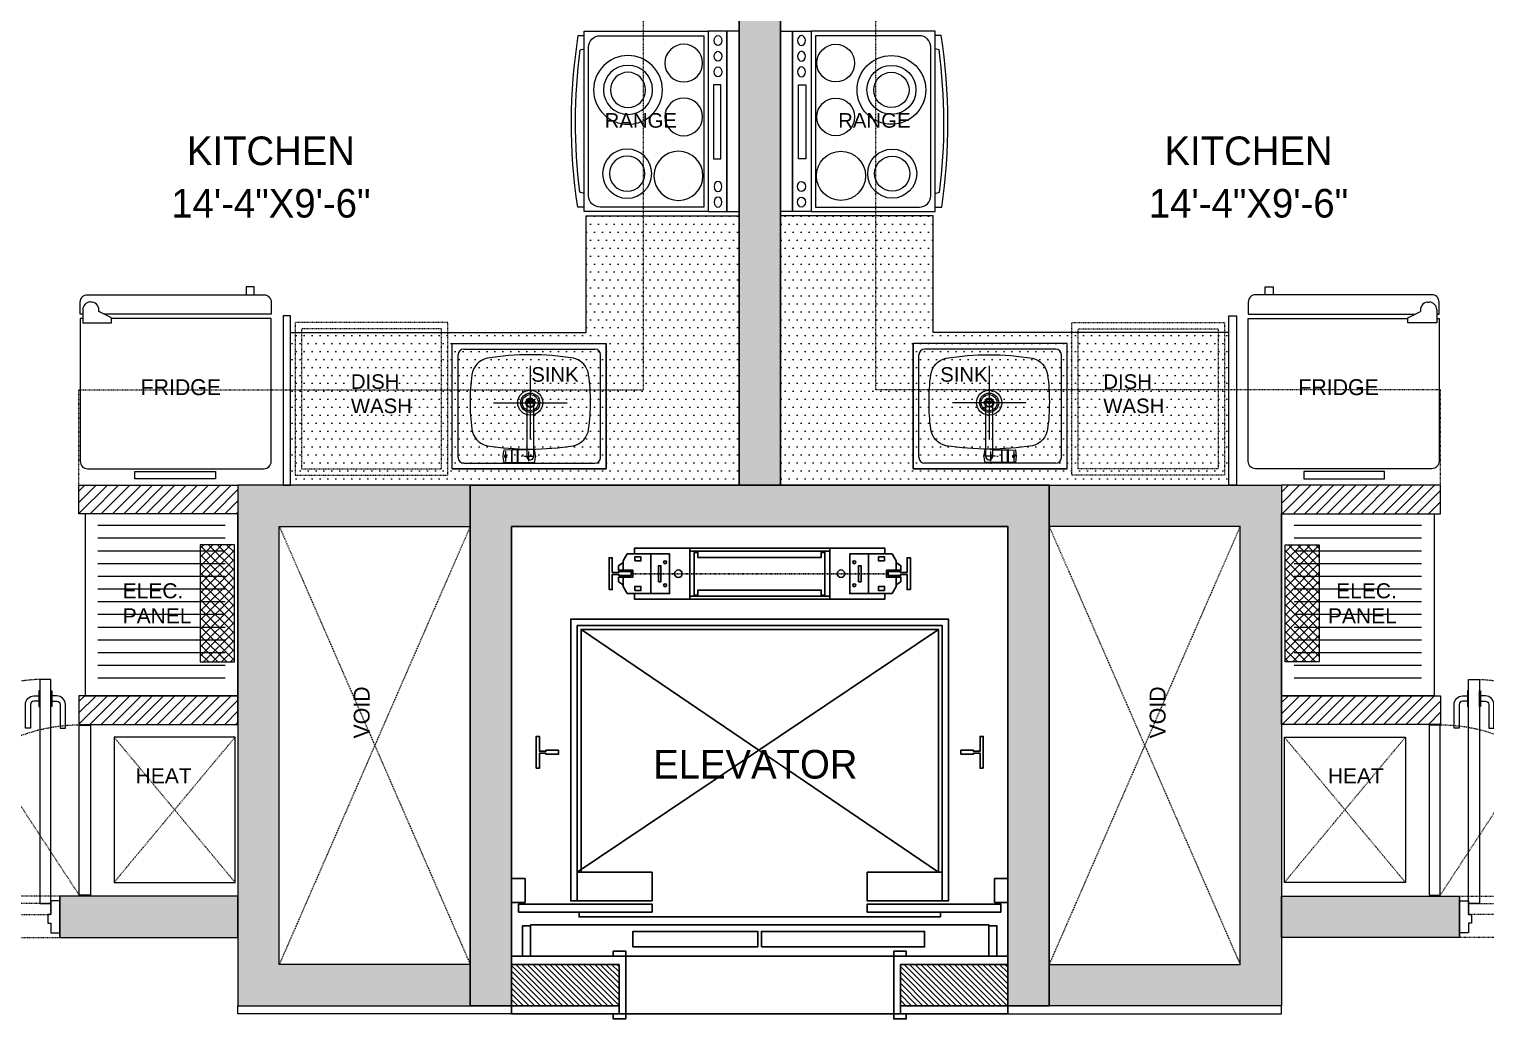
# Model space of a CAD drawing. Header units: inches. Extents: x 18646 to 39869, y 2287 to 7833.
# Drawn here: x 22294.9 to 22523.9, y 4223.6 to 4379.1 of the extents above; entities that cross this region are included whole.
import ezdxf

# ---------------------------------------------------------------- set-up
doc = ezdxf.new("R2010")
doc.units = ezdxf.units.IN
doc.header["$LTSCALE"] = 1.5
doc.header["$MEASUREMENT"] = 0
doc.linetypes.add('CLINE', pattern=[1.05, 0.6, -0.125, 0.2, -0.125])
doc.linetypes.add('HIDDEN', pattern=[0.375, 0.25, -0.125])
for name, color, linetype in [('A-ELEVATOR', 9, 'Continuous'), ('A-WALL', 4, 'Continuous'), ('A-WALL-EXTR', 2, 'Continuous'), ('A-WALL-INTR', 4, 'Continuous'), ('I-FURN', 7, 'Continuous'), ('I-Furn Text', 7, 'Continuous'), ('TTEXT', 7, 'Continuous')]:
    doc.layers.add(name, color=color, linetype=linetype)
for name, color, linetype, lineweight in [('I-DOOR', 6, 'Continuous', 20), ('I-FIXTURE', 7, 'Continuous', 5), ('l-FIXTURE', 7, 'Continuous', 5)]:
    doc.layers.add(name, color=color, linetype=linetype, lineweight=lineweight)
doc.styles.add('1 by 8 new', font='GOTHIC.TTF', dxfattribs={"height": 4.5})
doc.styles.add('A-ARCH-B01FL$0$Annotative', font='arial.ttf')
pattern_1 = [(135, (17620.4228, 36327.8511), (-0.441941738, -0.441941738), [])]
pattern_2 = [(360, (21639.8196, 8315.161), (5e-16, 2), [])]
pattern_3 = [(0, (18051.8749, 3458.4602), (0.625, 1.25), [0, -1.25])]
pattern_4 = [(225, (3306.2048, -63), (0.88388348, -0.88388348), [])]
pattern_5 = [(45, (19641.3858, 3466.91), (-0.70710678, 0.70710678), []), (135, (19641.3858, 3466.91), (-0.70710678, -0.70710678), [])]
pattern_6 = [(225, (3306.2048, -29.9173), (0.88388348, -0.88388348), [])]

# ---------------------------------------------------------------- blocks, each defined once
blk = doc.blocks.new('D2')
at = {"layer": 'A-WALL-EXTR', "color": 8, "linetype": 'HIDDEN', "lineweight": 5, "ltscale": 0.1, "transparency": 33554636}
for points in [[(0.35, 32.35), (0.35, 34.84), (0.2, 34.84), (0.2, 32.35)], [(2.1, 1.39), (2.1, 36.61), (0.35, 36.61), (0.35, 1.39)], [(2.1, 32.35), (2.1, 34.84), (2.25, 34.84), (2.25, 32.35)]]:
    blk.add_lwpolyline(points, close=True, dxfattribs=at)
for points in [[(0.2, 33.19), (-0.58, 33.19, 0.414214), (-1.1, 32.67), (-1.1, 28.92), (-1.92, 28.92), (-1.92, 32.67, -0.414214), (-0.58, 34), (0.2, 34)], [(2.25, 33.19), (3.02, 33.19, -0.414214), (3.54, 32.67), (3.54, 28.92), (4.36, 28.92), (4.36, 32.67, 0.414214), (3.02, 34), (2.25, 34)]]:
    blk.add_lwpolyline(points, format="xyb", dxfattribs=at)
blk.add_arc((2.07, 1.31), 35.3, 2.9704, 89.9487, dxfattribs=at)
at = {"layer": 'I-DOOR', "color": 6, "lineweight": 5, "transparency": 33554636}
for points in [[(0.35, 36.61), (0.35, 36.14), (-1.01, 36.14), (-1.01, 36.61), (-2.5, 36.61), (-2.5, 38), (2.5, 38), (2.5, 36.61)], [(2.1, 1.39), (37.31, 1.39), (37.31, 3.14), (2.1, 3.14)], [(33.05, 3.14), (35.54, 3.14), (35.54, 3.29), (33.05, 3.29)], [(0.35, 1.39), (0.35, 1.86), (-1.01, 1.86), (-1.01, 1.39), (-2.5, 1.39), (-2.5, 0), (2.5, 0), (2.5, 1.39)], [(33.05, 1.39), (35.54, 1.39), (35.54, 1.24), (33.05, 1.24)]]:
    blk.add_lwpolyline(points, close=True, dxfattribs=at)
for points in [[(33.89, 3.29), (33.89, 4.07, 0.414214), (33.37, 4.59), (29.63, 4.59), (29.63, 5.4), (33.37, 5.4, -0.414214), (34.71, 4.07), (34.71, 3.29)], [(33.89, 1.24), (33.89, 0.46, -0.414214), (33.37, -0.05), (29.63, -0.05), (29.63, -0.87), (33.37, -0.87, 0.414214), (34.71, 0.46), (34.71, 1.24)]]:
    blk.add_lwpolyline(points, format="xyb", dxfattribs=at)
blk = doc.blocks.new('ELEV_CWT')
at = {"linetype": 'Continuous'}
for p, q in [((-434.5, 79), (-434.5, -79)), ((-279.5, 102), (-279.5, -102)), ((-279.5, 90), (279.5, 90)), ((279.5, -102), (279.5, 102)), ((434.5, 79), (434.5, -79)), ((-279.5, -90), (279.5, -90))]:
    blk.add_line(p, q, dxfattribs=at)
at = {"linetype": 'CLINE'}
blk.add_line((-512.5, 0), (512.5, 0), dxfattribs=at)
for points in [[(-601.5, 63), (-601.5, -64), (-588.5, -64), (-588.5, -5), (-562.5, -5), (-562.5, -9), (-512.5, -9), (-512.5, 7), (-562.5, 7), (-562.5, 3), (-588.5, 3), (-588.5, 63)], [(-528.5, 79), (-359.5, 79), (-359.5, -79), (-528.5, -79), (-544.5, -51), (-544.5, -14), (-506.5, -14), (-506.5, 14), (-544.5, 14), (-544.5, 51), (-528.5, 79)], [(-498.5, 67), (-474.5, 67), (-474.5, 51), (-498.5, 51)], [(528.5, 79), (359.5, 79), (359.5, -79), (528.5, -79), (544.5, -51), (544.5, -14), (506.5, -14), (506.5, 14), (544.5, 14), (544.5, 51), (528.5, 79)], [(498.5, 67), (474.5, 67), (474.5, 51), (498.5, 51)], [(601.5, 63), (601.5, -64), (588.5, -64), (588.5, -5), (562.5, -5), (562.5, -9), (512.5, -9), (512.5, 7), (562.5, 7), (562.5, 3), (588.5, 3), (588.5, 63)], [(-404.5, 32), (-394.5, 32), (-394.5, -32), (-404.5, -32)], [(404.5, 32), (394.5, 32), (394.5, -32), (404.5, -32)], [(-498.5, -51), (-474.5, -51), (-474.5, -67), (-498.5, -67)], [(498.5, -51), (474.5, -51), (474.5, -67), (498.5, -67)]]:
    blk.add_lwpolyline(points, close=True)
for points in [[(-499.5, 79), (-499.5, 102), (499.5, 102), (499.5, 79)], [(-544.5, 14), (-563.5, 14), (-563.5, 32), (-544.5, 44)], [(544.5, 14), (563.5, 14), (563.5, 32), (544.5, 44)], [(-544.5, -14), (-563.5, -14), (-563.5, -32), (-544.5, -45)], [(544.5, -14), (563.5, -14), (563.5, -32), (544.5, -45)], [(-499.5, -79), (-499.5, -102), (499.5, -102), (499.5, -79)]]:
    blk.add_lwpolyline(points)
at = {"linetype": 'Continuous'}
blk.add_lwpolyline([(245.5, -65), (-246.5, -65), (-246.5, -85), (-261.5, -85), (-261.5, 85), (-246.5, 85), (-246.5, 65), (245.5, 65), (245.5, 85), (260.5, 85), (260.5, -85), (245.5, -85)], close=True, dxfattribs=at)
for centre, radius in [((-377.5, 46), 6), ((-324.5, 0), 15), ((324.5, 0), 15), ((377.5, 46), 6), ((-377.5, -46), 6), ((377.5, -46), 6)]:
    blk.add_circle(centre, radius, dxfattribs=at)
for centre, start, end in [((-507.5, 13), 0, 90), ((507.5, 13), 90, 180), ((-507.5, -13), 270, 0), ((507.5, -13), 180, 270)]:
    blk.add_arc(centre, 1, start, end, dxfattribs=at)
blk = doc.blocks.new('range')
at = {"layer": 'I-FIXTURE', "lineweight": 5}
for points in [[(-15, 0), (15, 0), (15, -2.04), (-15, -2.04)], [(-15, -2.04), (15, -2.04), (15, -5.11), (-15, -5.11)], [(-15, -25.76), (15, -25.76), (15, -5.11), (-15, -5.11)]]:
    blk.add_lwpolyline(points, close=True, dxfattribs=at)
at = {"layer": 'I-FIXTURE', "color": 8, "lineweight": 5}
blk.add_lwpolyline([(-6.21, -3.03), (6.11, -3.03), (6.11, -4.23), (-6.21, -4.23)], close=True, dxfattribs=at)
at = {"layer": 'I-FIXTURE', "lineweight": 5}
blk.add_lwpolyline([(-12.36, -25.02), (12.36, -25.02, 0.414214), (14.26, -23.12), (14.26, -5.85), (-14.26, -5.85), (-14.26, -23.12, 0.414214)], format="xyb", close=True, dxfattribs=at)
for points in [[(-14.26, -25.76), (-14.27, -26.83, 0.076117), (14.3, -26.74, -0.006797), (14.3, -25.76, -1.314356)], [(-12, -25.76), (-11.78, -26.49, 0.063439), (11.91, -26.41), (12.07, -25.76)]]:
    blk.add_lwpolyline(points, format="xyb", dxfattribs=at)
at = {"layer": 'I-FIXTURE', "color": 8, "lineweight": 5}
for centre, radius in [((-9.04, -10.08), 4.08), ((0.76, -9.2), 3.14), ((9.71, -9.2), 3.14), ((-8.68, -18.61), 4.08), ((5.25, -18.47), 5.72), ((5.25, -18.47), 4.08), ((-8.68, -18.61), 2.93), ((5.25, -18.47), 2.93)]:
    blk.add_circle(centre, radius, dxfattribs=at)
for centre in [(-13.41, -3.51), (-10.81, -3.51)]:
    blk.add_ellipse(centre, major_axis=(-0.834, 0), ratio=0.773413, dxfattribs=at)
at = {"layer": 'I-FIXTURE', "color": 8, "lineweight": 5, "extrusion": (0, 0, -1)}
for centre in [(8.24, -3.51), (10.84, -3.51), (13.45, -3.51)]:
    blk.add_ellipse(centre, major_axis=(0.834, 0), ratio=0.773413, dxfattribs=at)

msp = doc.modelspace()

# ---------------------------------------------------------------- hatches: boundary and pattern name
at = {"layer": 'A-WALL', "lineweight": 5, "transparency": 33554636}
h = msp.add_hatch(color=8, dxfattribs=at)
h.dxf.hatch_style = 1
h.paths.add_polyline_path([(22406.48, 4541.87), (22412.98, 4541.87), (22412.98, 4307.46), (22406.48, 4307.46)])
h = msp.add_hatch(color=8, dxfattribs=at)
h.dxf.hatch_style = 1
h.paths.add_polyline_path([(22412.98, 4541.87), (22406.48, 4541.87), (22406.48, 4307.46), (22412.98, 4307.46)])
h = msp.add_hatch(dxfattribs=at)
h.set_pattern_fill('ANSI31', color=8, scale=10, angle=180)
h.set_pattern_definition(pattern_6)
h.paths.add_polyline_path([(22327.73, 4307.46), (22327.73, 4302.96), (22302.73, 4302.96), (22302.73, 4307.46)])
h = msp.add_hatch(color=8, dxfattribs=at)
h.dxf.hatch_style = 1
h.paths.add_polyline_path([(22364.23, 4307.46), (22327.73, 4307.46), (22327.73, 4225.65), (22364.23, 4225.65), (22364.23, 4232.15), (22334.23, 4232.15), (22334.23, 4300.96), (22364.23, 4300.96)])
h = msp.add_hatch(color=8, dxfattribs=at)
h.dxf.hatch_style = 1
h.paths.add_polyline_path([(22370.73, 4225.65), (22364.23, 4225.65), (22364.23, 4307.46), (22455.23, 4307.46), (22455.23, 4225.65), (22448.73, 4225.65), (22448.73, 4300.96), (22370.73, 4300.96)])
h = msp.add_hatch(color=8, dxfattribs=at)
h.dxf.hatch_style = 1
h.paths.add_polyline_path([(22455.23, 4307.46), (22491.73, 4307.46), (22491.73, 4225.65), (22455.23, 4225.65), (22455.23, 4232.15), (22485.23, 4232.15), (22485.23, 4300.96), (22455.23, 4300.96)])
h = msp.add_hatch(dxfattribs=at)
h.set_pattern_fill('ANSI31', color=8, scale=10, angle=180)
h.set_pattern_definition(pattern_6)
h.paths.add_polyline_path([(22491.73, 4307.46), (22491.73, 4302.96), (22516.73, 4302.96), (22516.73, 4307.46)])
h = msp.add_hatch(dxfattribs=at)
h.set_pattern_fill('ANSI31', color=8, scale=10, angle=180)
h.set_pattern_definition(pattern_4)
h.paths.add_polyline_path([(22327.73, 4269.87), (22327.73, 4274.37), (22302.73, 4274.37), (22302.73, 4269.87)])
h = msp.add_hatch(dxfattribs=at)
h.set_pattern_fill('ANSI31', color=8, scale=10, angle=180)
h.set_pattern_definition(pattern_4)
h.paths.add_polyline_path([(22491.73, 4269.87), (22491.73, 4274.37), (22516.73, 4274.37), (22516.73, 4269.87)])
h = msp.add_hatch(color=8, dxfattribs=at)
h.dxf.hatch_style = 1
h.paths.add_polyline_path([(22327.73, 4242.87), (22299.73, 4242.87), (22299.73, 4236.37), (22327.73, 4236.37)])
h = msp.add_hatch(color=8, dxfattribs=at)
h.dxf.hatch_style = 1
h.paths.add_polyline_path([(22491.73, 4242.87), (22519.73, 4242.87), (22519.73, 4236.37), (22491.73, 4236.37)])
h = msp.add_hatch(dxfattribs=at)
h.set_pattern_fill('ANSI31', color=8, scale=5, angle=90)
h.set_pattern_definition(pattern_1)
h.paths.add_polyline_path([(22387.63, 4232.15), (22387.63, 4225.65), (22370.73, 4225.65), (22370.73, 4232.15)])
h = msp.add_hatch(dxfattribs=at)
h.set_pattern_fill('ANSI31', color=8, scale=5, angle=90)
h.set_pattern_definition(pattern_1)
h.paths.add_polyline_path([(22431.84, 4232.15), (22431.84, 4225.65), (22448.73, 4225.65), (22448.73, 4232.15)])
at = {"layer": 'A-WALL-EXTR', "linetype": 'HIDDEN', "lineweight": 5, "ltscale": 0.1, "transparency": 33554636}
h = msp.add_hatch(dxfattribs=at)
h.set_pattern_fill('_USER', color=8, angle=45, double=1, pattern_type=0)
h.set_pattern_definition(pattern_5)
h.paths.add_polyline_path([(22321.81, 4279.68), (22327.18, 4279.68), (22327.18, 4298.08), (22321.81, 4298.08)])
h = msp.add_hatch(dxfattribs=at)
h.set_pattern_fill('_USER', color=8, angle=45, double=1, pattern_type=0)
h.set_pattern_definition(pattern_5)
h.paths.add_polyline_path([(22497.65, 4279.68), (22492.29, 4279.68), (22492.29, 4298.08), (22497.65, 4298.08)])
at = {"layer": 'I-FURN', "lineweight": 5, "transparency": 33554636}
h = msp.add_hatch(dxfattribs=at)
h.set_pattern_fill('DOTS', color=252, scale=20, double=1)
h.set_pattern_definition(pattern_3)
h.paths.add_polyline_path([(22335.99, 4331.46), (22382.48, 4331.46), (22382.48, 4349.77), (22406.48, 4349.77), (22406.48, 4307.46), (22335.99, 4307.46)])
h = msp.add_hatch(dxfattribs=at)
h.set_pattern_fill('DOTS', color=252, scale=20, double=1)
h.set_pattern_definition(pattern_3)
h.paths.add_polyline_path([(22483.48, 4331.46), (22436.98, 4331.46), (22436.98, 4349.77), (22412.98, 4349.77), (22412.98, 4307.46), (22483.48, 4307.46)])
h = msp.add_hatch(dxfattribs=at)
h.set_pattern_fill('_USER', color=8, scale=2, pattern_type=0)
h.set_pattern_definition(pattern_2)
h.paths.add_polyline_path([(22325.73, 4275.65), (22325.73, 4301.38), (22305.73, 4301.38), (22305.73, 4275.65)])
h = msp.add_hatch(dxfattribs=at)
h.set_pattern_fill('_USER', color=8, scale=2, pattern_type=0)
h.set_pattern_definition(pattern_2)
h.paths.add_polyline_path([(22493.73, 4275.65), (22493.73, 4301.38), (22513.73, 4301.38), (22513.73, 4275.65)])

# ---------------------------------------------------------------- linework, layer by layer
at = {"layer": 'A-ELEVATOR', "transparency": 33554636}
for p, q in [((22370.73, 4233.43), (22370.73, 4300.96)), ((22437.82, 4284.8), (22381.06, 4246.62)), ((22437.82, 4246.62), (22381.65, 4284.8)), ((22448.73, 4245.63), (22446.61, 4245.63)), ((22446.61, 4245.63), (22446.61, 4241.89)), ((22446.61, 4241.89), (22448.73, 4241.89)), ((22431.84, 4224.37), (22387.63, 4224.37))]:
    msp.add_line(p, q, dxfattribs=at)
for points in [[(22381.06, 4246.62), (22392.82, 4246.62), (22392.82, 4242.13), (22380.03, 4242.13), (22380.03, 4286.41), (22439.39, 4286.41), (22439.39, 4242.13), (22426.64, 4242.13), (22426.64, 4246.62), (22438.41, 4246.62)], [(22438.41, 4242.09), (22438.41, 4285.39), (22381.06, 4285.39), (22381.06, 4242.13)], [(22381.65, 4246.62), (22381.65, 4284.8), (22437.82, 4284.8), (22437.82, 4246.62)], [(22370.73, 4241.89), (22372.86, 4241.89), (22372.86, 4245.63), (22370.73, 4245.63)], [(22409.73, 4239.61), (22381.33, 4239.61), (22381.33, 4240.36)], [(22409.73, 4239.61), (22438.13, 4239.61), (22438.13, 4240.36)], [(22370.73, 4233.43), (22372.47, 4233.43), (22372.47, 4238.23), (22373.73, 4238.23)], [(22373.73, 4233.43), (22373.73, 4238.35), (22409.73, 4238.35)], [(22445.74, 4233.43), (22445.74, 4238.35), (22409.73, 4238.35)], [(22448.73, 4233.43), (22447, 4233.43), (22447, 4238.23), (22445.74, 4238.23)]]:
    msp.add_lwpolyline(points, dxfattribs=at)
for points in [[(22374.6, 4262.96), (22374.6, 4267.96), (22375.11, 4267.96), (22375.11, 4265.63), (22376.13, 4265.63), (22376.13, 4265.79), (22378.1, 4265.79), (22378.1, 4265.16), (22376.13, 4265.16), (22376.13, 4265.32), (22375.11, 4265.32), (22375.11, 4262.96)], [(22444.87, 4262.96), (22444.87, 4267.96), (22444.36, 4267.96), (22444.36, 4265.63), (22443.33, 4265.63), (22443.33, 4265.79), (22441.36, 4265.79), (22441.36, 4265.16), (22443.33, 4265.16), (22443.33, 4265.32), (22444.36, 4265.32), (22444.36, 4262.96)], [(22392.82, 4240.36), (22371.84, 4240.36), (22371.84, 4241.62), (22392.82, 4241.62)], [(22426.64, 4240.36), (22447.63, 4240.36), (22447.63, 4241.62), (22426.64, 4241.62)], [(22409.45, 4234.89), (22389.81, 4234.89), (22389.81, 4237.33), (22409.45, 4237.33)], [(22410.01, 4234.89), (22435.65, 4234.89), (22435.65, 4237.33), (22410.01, 4237.33)]]:
    msp.add_lwpolyline(points, close=True, dxfattribs=at)
at = {"layer": 'A-WALL', "lineweight": 5, "transparency": 33554636}
for points in [[(22406.48, 4541.87), (22412.98, 4541.87), (22412.98, 4307.46), (22406.48, 4307.46)], [(22412.98, 4541.87), (22406.48, 4541.87), (22406.48, 4307.46), (22412.98, 4307.46)], [(22327.73, 4307.46), (22327.73, 4302.96), (22302.73, 4302.96), (22302.73, 4307.46)], [(22491.73, 4307.46), (22491.73, 4302.96), (22516.73, 4302.96), (22516.73, 4307.46)], [(22327.73, 4269.87), (22327.73, 4274.37), (22302.73, 4274.37), (22302.73, 4269.87)], [(22491.73, 4269.87), (22491.73, 4274.37), (22516.73, 4274.37), (22516.73, 4269.87)], [(22327.73, 4242.87), (22299.73, 4242.87), (22299.73, 4236.37), (22327.73, 4236.37)], [(22491.73, 4242.87), (22519.73, 4242.87), (22519.73, 4236.37), (22491.73, 4236.37)], [(22327.73, 4225.65), (22370.73, 4225.65), (22370.73, 4224.37), (22327.73, 4224.37)], [(22491.73, 4225.65), (22448.73, 4225.65), (22448.73, 4224.37), (22491.73, 4224.37)]]:
    msp.add_lwpolyline(points, close=True, dxfattribs=at)
for points in [[(22364.23, 4307.46), (22327.73, 4307.46), (22327.73, 4225.65), (22364.23, 4225.65), (22364.23, 4232.15), (22334.23, 4232.15), (22334.23, 4300.96), (22364.23, 4300.96), (22364.23, 4307.46)], [(22455.23, 4307.46), (22491.73, 4307.46), (22491.73, 4225.65), (22455.23, 4225.65), (22455.23, 4232.15), (22485.23, 4232.15), (22485.23, 4300.96), (22455.23, 4300.96), (22455.23, 4307.46)]]:
    msp.add_lwpolyline(points, dxfattribs=at)
at = {"layer": 'A-WALL', "transparency": 33554636}
msp.add_lwpolyline([(22370.73, 4225.65), (22364.23, 4225.65), (22364.23, 4307.46), (22455.23, 4307.46), (22455.23, 4225.65), (22448.73, 4225.65), (22448.73, 4300.96), (22370.73, 4300.96)], close=True, dxfattribs=at)
at = {"layer": 'A-WALL-EXTR', "color": 8, "linetype": 'HIDDEN', "lineweight": 5, "ltscale": 0.1, "transparency": 33554636}
for p, q in [((22334.23, 4300.96), (22364.23, 4232.15)), ((22364.23, 4300.96), (22334.23, 4232.15)), ((22485.23, 4300.96), (22455.23, 4232.15)), ((22455.23, 4300.96), (22485.23, 4232.15)), ((22308.26, 4245.04), (22327.27, 4267.85)), ((22327.27, 4245.04), (22308.26, 4267.85)), ((22511.21, 4245.04), (22492.2, 4267.85)), ((22492.2, 4245.04), (22511.21, 4267.85))]:
    msp.add_line(p, q, dxfattribs=at)
for points in [[(22302.73, 4307.46), (22302.73, 4322.46), (22391.48, 4322.46), (22391.48, 4400.46)], [(22516.73, 4307.46), (22516.73, 4322.46), (22427.98, 4322.46), (22427.98, 4400.46)]]:
    msp.add_lwpolyline(points, dxfattribs=at)
at = {"layer": 'A-WALL-EXTR', "color": 8, "linetype": 'HIDDEN', "lineweight": 5, "ltscale": 0.1, "transparency": 33554636, "elevation": 0}
for points in [[(22336.71, 4333.02), (22336.71, 4309.02), (22360.71, 4309.02), (22360.71, 4333.02)], [(22337.71, 4332.02), (22337.71, 4310.02), (22359.71, 4310.02), (22359.71, 4332.02)], [(22482.76, 4333.02), (22482.76, 4309.02), (22458.76, 4309.02), (22458.76, 4333.02)], [(22481.76, 4332.02), (22481.76, 4310.02), (22459.76, 4310.02), (22459.76, 4332.02)]]:
    msp.add_lwpolyline(points, close=True, dxfattribs=at)
at = {"layer": 'A-WALL-EXTR', "color": 8, "linetype": 'HIDDEN', "lineweight": 5, "ltscale": 0.1, "transparency": 33554636}
for points in [[(22302.78, 4243.03), (22288.2, 4265.27, -0.149888), (22302.78, 4269.74, -1.014959)], [(22516.69, 4243.03), (22531.26, 4265.27, 0.149888), (22516.69, 4269.74, 1.014959)]]:
    msp.add_lwpolyline(points, format="xyb", dxfattribs=at)
for points in [[(22299.73, 4242.87), (22261.73, 4242.87), (22261.73, 4236.37), (22299.73, 4236.37)], [(22519.73, 4242.87), (22557.73, 4242.87), (22557.73, 4236.37), (22519.73, 4236.37)]]:
    msp.add_lwpolyline(points, close=True, dxfattribs=at)
at = {"layer": 'A-WALL-INTR', "transparency": 33554636}
for points in [[(22386.7, 4224.37), (22386.7, 4223.59), (22388.67, 4223.59), (22388.67, 4234.22), (22386.7, 4234.22), (22386.7, 4233.43)], [(22432.76, 4224.37), (22432.76, 4223.59), (22430.8, 4223.59), (22430.8, 4234.22), (22432.76, 4234.22), (22432.76, 4233.43)]]:
    msp.add_lwpolyline(points, dxfattribs=at)
for points in [[(22387.63, 4232.15), (22387.63, 4225.65), (22370.73, 4225.65), (22370.73, 4232.15)], [(22431.84, 4232.15), (22431.84, 4225.65), (22448.73, 4225.65), (22448.73, 4232.15)], [(22387.63, 4224.37), (22387.63, 4225.65), (22370.73, 4225.65), (22370.73, 4224.37)], [(22431.84, 4224.37), (22431.84, 4225.65), (22448.73, 4225.65), (22448.73, 4224.37)]]:
    msp.add_lwpolyline(points, close=True, dxfattribs=at)
at = {"layer": 'Defpoints', "transparency": 33554636}
msp.add_lwpolyline([(22370.73, 4300.96), (22448.73, 4300.96), (22448.73, 4233.43), (22370.73, 4233.43)], close=True, dxfattribs=at)
at = {"layer": 'I-DOOR', "lineweight": 5, "transparency": 33554636}
for points in [[(22304.53, 4269.74), (22304.53, 4243.03), (22302.78, 4243.03), (22302.78, 4269.74)], [(22514.94, 4269.74), (22514.94, 4243.03), (22516.69, 4243.03), (22516.69, 4269.74)]]:
    msp.add_lwpolyline(points, close=True, dxfattribs=at)
at = {"layer": 'I-FIXTURE', "lineweight": 5, "transparency": 33554636, "elevation": 0}
for points in [[(22324.21, 4309.6), (22324.21, 4308.47), (22311.53, 4308.47), (22311.53, 4309.6)], [(22495.26, 4309.6), (22495.26, 4308.47), (22507.94, 4308.47), (22507.94, 4309.6)]]:
    msp.add_lwpolyline(points, close=True, dxfattribs=at)
at = {"layer": 'I-FURN', "lineweight": 5, "transparency": 33554636}
for p, q in [((22303.33, 4335.04, 0), (22303.33, 4332.97, 0)), ((22304.84, 4336.24, 0), (22304.48, 4336.24, 0)), ((22307.87, 4333.75, 0), (22305.88, 4334.74, 0)), ((22511.6, 4333.75, 0), (22513.59, 4334.74, 0)), ((22514.63, 4336.24, 0), (22514.99, 4336.24, 0)), ((22516.14, 4335.04, 0), (22516.14, 4332.97, 0)), ((22303.33, 4332.97, 0), (22307.87, 4332.97, 0)), ((22307.87, 4332.97, 0), (22307.87, 4333.75, 0)), ((22511.6, 4332.97, 0), (22511.6, 4333.75, 0)), ((22516.14, 4332.97, 0), (22511.6, 4332.97, 0))]:
    msp.add_line(p, q, dxfattribs=at)
for points in [[(22335.99, 4331.46), (22382.48, 4331.46), (22382.48, 4349.77), (22406.48, 4349.77), (22406.48, 4307.46), (22335.99, 4307.46), (22335.99, 4331.46)], [(22483.48, 4331.46), (22436.98, 4331.46), (22436.98, 4349.77), (22412.98, 4349.77), (22412.98, 4307.46), (22483.48, 4307.46), (22483.48, 4331.46)]]:
    msp.add_lwpolyline(points, dxfattribs=at)
at = {"layer": 'I-FURN', "lineweight": 5, "transparency": 33554636, "elevation": 0}
for points in [[(22329.03, 4338.63), (22329.03, 4337.38), (22330.3, 4337.38), (22330.3, 4338.63)], [(22490.44, 4338.63), (22490.44, 4337.38), (22489.17, 4337.38), (22489.17, 4338.63)]]:
    msp.add_lwpolyline(points, close=True, dxfattribs=at)
for points in [[(22303.33, 4334.35), (22302.95, 4334.35), (22302.95, 4336.23, -0.414214), (22304.1, 4337.38), (22331.81, 4337.38, -0.414214), (22332.95, 4336.23), (22332.95, 4334.35), (22332.95, 4334.35)], [(22516.14, 4334.35), (22516.51, 4334.35), (22516.51, 4336.23, 0.414214), (22515.37, 4337.38), (22487.66, 4337.38, 0.414214), (22486.51, 4336.23), (22486.51, 4334.35), (22486.51, 4334.35)], [(22303.33, 4333.64), (22302.95, 4333.64), (22302.95, 4311.17, 0.414214), (22304.1, 4310.03), (22331.81, 4310.03, 0.414214), (22332.95, 4311.17), (22332.95, 4333.64), (22332.95, 4333.64)], [(22516.14, 4333.64), (22516.51, 4333.64), (22516.51, 4311.17, -0.414214), (22515.37, 4310.03), (22487.66, 4310.03, -0.414214), (22486.51, 4311.17), (22486.51, 4333.64), (22486.51, 4333.64)]]:
    msp.add_lwpolyline(points, format="xyb", dxfattribs=at)
for points in [[(22332.95, 4334.35), (22306.66, 4334.35)], [(22486.51, 4334.35), (22512.8, 4334.35)], [(22332.95, 4333.64), (22307.87, 4333.64)], [(22486.51, 4333.64), (22511.6, 4333.64)]]:
    msp.add_lwpolyline(points, dxfattribs=at)
at = {"layer": 'I-FURN', "lineweight": 5, "transparency": 33554636}
for points in [[(22334.83, 4307.46), (22335.99, 4307.46), (22335.99, 4334.06), (22334.83, 4334.06)], [(22484.64, 4307.46), (22483.48, 4307.46), (22483.48, 4334.06), (22484.64, 4334.06)], [(22385.6, 4329.74), (22385.6, 4310.01), (22361.42, 4310.01), (22361.42, 4329.74)], [(22433.87, 4329.74), (22433.87, 4310.01), (22458.05, 4310.01), (22458.05, 4329.74)], [(22327.73, 4274.37), (22327.73, 4302.96), (22303.73, 4302.96), (22303.73, 4274.37)], [(22491.73, 4274.37), (22491.73, 4302.96), (22515.73, 4302.96), (22515.73, 4274.37)], [(22321.81, 4279.68), (22327.18, 4279.68), (22327.18, 4298.08), (22321.81, 4298.08)], [(22497.65, 4279.68), (22492.29, 4279.68), (22492.29, 4298.08), (22497.65, 4298.08)], [(22308.26, 4245.04), (22327.27, 4245.04), (22327.27, 4267.85), (22308.26, 4267.85)], [(22511.21, 4245.04), (22492.2, 4245.04), (22492.2, 4267.85), (22511.21, 4267.85)]]:
    msp.add_lwpolyline(points, close=True, dxfattribs=at)
for centre, radius, start, end in [((22304.58, 4335, 0), 1.25, 94.8447, 177.9952), ((22304.57, 4334.94, 0), 1.32, 351.1186, 78.4124), ((22514.89, 4334.94, 0), 1.32, 101.5876, 188.8814), ((22514.88, 4335, 0), 1.25, 2.0048, 85.1553)]:
    msp.add_arc(centre, radius, start, end, dxfattribs=at)
at = {"layer": 'l-FIXTURE', "lineweight": 5, "transparency": 33554636}
for p, q in [((22361.42, 4329.74), (22385.6, 4329.74)), ((22361.42, 4310.01), (22361.42, 4329.74)), ((22385.6, 4310.01), (22385.6, 4329.74)), ((22458.05, 4329.74), (22433.87, 4329.74)), ((22433.87, 4310.01), (22433.87, 4329.74)), ((22458.05, 4310.01), (22458.05, 4329.74)), ((22362.32, 4311.81), (22362.32, 4327.95)), ((22363.21, 4328.84), (22383.81, 4328.84)), ((22384.7, 4311.81), (22384.7, 4327.95)), ((22434.76, 4311.81), (22434.76, 4327.95)), ((22456.25, 4328.84), (22435.66, 4328.84)), ((22457.15, 4311.81), (22457.15, 4327.95)), ((22373.13, 4320.36), (22373.13, 4320.38)), ((22373.13, 4320.36), (22373.13, 4320.1)), ((22374.21, 4320.38), (22374.21, 4320.36)), ((22374.21, 4320.36), (22374.21, 4320.1)), ((22445.26, 4320.38), (22445.25, 4320.36)), ((22445.25, 4320.36), (22445.25, 4320.1)), ((22446.33, 4320.36), (22446.33, 4320.38)), ((22446.33, 4320.36), (22446.33, 4320.1)), ((22373.13, 4320.1), (22373.13, 4320.09)), ((22373.13, 4320.1), (22373.13, 4320.09)), ((22373.13, 4320.09), (22373.13, 4319.94)), ((22373.13, 4319.94), (22373.13, 4316)), ((22374.21, 4320.09), (22374.21, 4320.1)), ((22374.21, 4320.09), (22374.21, 4320.1)), ((22374.21, 4320.09), (22374.21, 4320.1)), ((22374.21, 4319.94), (22374.21, 4320.09)), ((22374.21, 4316), (22374.21, 4319.94)), ((22445.26, 4320.09), (22445.25, 4320.1)), ((22445.26, 4320.09), (22445.26, 4320.1)), ((22445.26, 4320.09), (22445.26, 4320.1)), ((22445.26, 4319.94), (22445.26, 4320.09)), ((22445.26, 4316), (22445.26, 4319.94)), ((22446.33, 4320.1), (22446.33, 4320.09)), ((22446.33, 4320.1), (22446.33, 4320.09)), ((22446.33, 4320.09), (22446.33, 4319.94)), ((22446.33, 4319.94), (22446.33, 4316)), ((22373.13, 4316), (22373.13, 4312)), ((22374.21, 4312), (22374.21, 4316)), ((22445.26, 4312), (22445.26, 4316)), ((22446.33, 4316), (22446.33, 4312)), ((22370.6, 4313), (22369.53, 4312.98)), ((22370.71, 4312.97), (22370.71, 4312.82)), ((22370.71, 4312.82), (22370.71, 4312.01)), ((22370.71, 4312.01), (22370.71, 4311.99)), ((22370.71, 4311.99), (22370.71, 4311.18)), ((22370.71, 4311.18), (22370.71, 4311.03)), ((22370.8, 4311.03), (22370.8, 4312.97)), ((22371.68, 4313), (22370.82, 4312.99)), ((22371.68, 4311), (22371.68, 4313)), ((22371.7, 4312.98), (22371.68, 4313)), ((22371.7, 4311.02), (22371.7, 4312.98)), ((22371.7, 4312.98), (22371.7, 4311.02)), ((22373.13, 4313), (22371.72, 4313)), ((22374.33, 4313), (22374.21, 4313)), ((22445.13, 4313), (22445.26, 4313)), ((22446.33, 4313), (22447.75, 4313)), ((22447.77, 4312.98), (22447.79, 4313)), ((22447.77, 4311.02), (22447.77, 4312.98)), ((22447.77, 4312.98), (22447.77, 4311.02)), ((22447.79, 4311), (22447.79, 4313)), ((22447.79, 4313), (22448.64, 4312.99)), ((22448.66, 4311.03), (22448.66, 4312.97)), ((22448.76, 4312.97), (22448.76, 4312.82)), ((22448.76, 4312.82), (22448.76, 4312.01)), ((22448.76, 4312.01), (22448.76, 4311.99)), ((22448.76, 4311.99), (22448.76, 4311.18)), ((22448.76, 4311.18), (22448.76, 4311.03)), ((22448.87, 4313), (22449.94, 4312.98)), ((22361.42, 4310.01), (22385.6, 4310.01)), ((22363.21, 4310.91), (22383.81, 4310.91)), ((22369.53, 4311.02), (22370.6, 4311)), ((22370.82, 4311.01), (22371.68, 4311)), ((22371.68, 4311), (22371.7, 4311.02)), ((22371.72, 4311), (22374.33, 4311)), ((22458.05, 4310.01), (22433.87, 4310.01)), ((22456.25, 4310.91), (22435.66, 4310.91)), ((22447.75, 4311), (22445.13, 4311)), ((22447.79, 4311), (22447.77, 4311.02)), ((22448.64, 4311.01), (22447.79, 4311)), ((22449.94, 4311.02), (22448.87, 4311))]:
    msp.add_line(p, q, dxfattribs=at)
at = {"layer": 'l-FIXTURE', "color": 8, "lineweight": 5, "transparency": 33554636}
for p, q in [((22373.67, 4326.2), (22373.67, 4314.64)), ((22445.79, 4326.2), (22445.79, 4314.64)), ((22367.89, 4320.42), (22379.45, 4320.42)), ((22451.58, 4320.42), (22440.01, 4320.42)), ((22369.6, 4311.99), (22369.6, 4312.01)), ((22369.81, 4311.83), (22369.81, 4312.17)), ((22372.46, 4312), (22372.25, 4312)), ((22372.66, 4312), (22374.2, 4312)), ((22373.43, 4312.96), (22373.43, 4313.17)), ((22373.43, 4311.23), (22373.43, 4312.77)), ((22374.39, 4312), (22374.6, 4312)), ((22445.08, 4312), (22444.87, 4312)), ((22446.81, 4312), (22445.27, 4312)), ((22446.04, 4312.96), (22446.04, 4313.17)), ((22446.04, 4311.23), (22446.04, 4312.77)), ((22447, 4312), (22447.21, 4312)), ((22449.66, 4311.83), (22449.66, 4312.17)), ((22449.87, 4311.99), (22449.87, 4312.01)), ((22373.43, 4311.04), (22373.43, 4310.83)), ((22446.04, 4311.04), (22446.04, 4310.83))]:
    msp.add_line(p, q, dxfattribs=at)
at = {"layer": 'l-FIXTURE', "lineweight": 5, "transparency": 33554636}
for points in [[(22383.13, 4320.53, 0.035466), (22382.84, 4324.78, 0.319418), (22380.47, 4327.4, 0.039767), (22373.67, 4327.95, 0.039767), (22366.88, 4327.4, 0.319418), (22364.5, 4324.78, 0.035466), (22364.21, 4320.53, 0.035466), (22364.5, 4316.28, 0.319418), (22366.88, 4313.66, 0.039767), (22373.67, 4313.12, 0.039767), (22380.47, 4313.66, 0.319418), (22382.84, 4316.28, 0.035466)], [(22436.34, 4320.53, -0.035466), (22436.62, 4324.78, -0.319418), (22439, 4327.4, -0.039767), (22445.79, 4327.95, -0.039767), (22452.59, 4327.4, -0.319418), (22454.97, 4324.78, -0.035466), (22455.25, 4320.53, -0.035466), (22454.97, 4316.28, -0.319418), (22452.59, 4313.66, -0.039767), (22445.79, 4313.12, -0.039767), (22439, 4313.66, -0.319418), (22436.62, 4316.28, -0.035466)]]:
    msp.add_lwpolyline(points, format="xyb", close=True, dxfattribs=at)
at = {"layer": 'l-FIXTURE', "color": 8, "lineweight": 5, "transparency": 33554636}
for centre, radius in [((22373.67, 4320.42), 1.97), ((22373.67, 4320.42), 1.5), ((22373.67, 4320.42), 1.26), ((22373.02, 4320.57), 0.0925), ((22373.02, 4320.27), 0.0925), ((22373.15, 4320.84), 0.0925), ((22373.38, 4321.03), 0.0925), ((22373.67, 4320.42), 0.209), ((22373.67, 4321.09), 0.0925), ((22373.96, 4321.03), 0.0925), ((22374.2, 4320.84), 0.0925), ((22374.33, 4320.57), 0.0925), ((22374.33, 4320.27), 0.0925), ((22445.79, 4320.42), 1.97), ((22445.79, 4320.42), 1.5), ((22445.79, 4320.42), 1.26), ((22445.14, 4320.57), 0.0925), ((22445.14, 4320.27), 0.0925), ((22445.27, 4320.84), 0.0925), ((22445.5, 4321.03), 0.0925), ((22445.79, 4320.42), 0.209), ((22445.79, 4321.09), 0.0925), ((22446.09, 4321.03), 0.0925), ((22446.32, 4320.84), 0.0925), ((22446.45, 4320.57), 0.0925), ((22446.45, 4320.27), 0.0925), ((22373.15, 4320), 0.0925), ((22373.38, 4319.82), 0.0925), ((22373.67, 4319.75), 0.0925), ((22373.96, 4319.82), 0.0925), ((22374.2, 4320), 0.0925), ((22445.27, 4320), 0.0925), ((22445.5, 4319.82), 0.0925), ((22445.79, 4319.75), 0.0925), ((22446.09, 4319.82), 0.0925), ((22446.32, 4320), 0.0925)]:
    msp.add_circle(centre, radius, dxfattribs=at)
at = {"layer": 'l-FIXTURE', "lineweight": 5, "transparency": 33554636}
for centre, radius, start, end in [((22363.21, 4327.95), 0.897, 90, 180), ((22383.81, 4327.95), 0.897, 0, 90), ((22435.66, 4327.95), 0.897, 90, 180), ((22456.25, 4327.95), 0.897, 0, 90), ((22373.67, 4320.35), 0.542, 37.4978, 143.9645), ((22445.79, 4320.35), 0.542, 36.0355, 142.5022), ((22363.21, 4311.81), 0.897, 180, 270), ((22373.23, 4312), 3.85, 165.4593, 194.5407), ((22369.53, 4312.96), 0.0192, 91, 165.4593), ((22369.81, 4312), 0.192, 89.9996, 180.0008), ((22369.81, 4312), 0.192, 179.9991, 270.0002), ((22369.81, 4312), 0.173, 89.8991, 179.9891), ((22369.81, 4312), 0.173, 180.0107, 270.1011), ((22369.81, 4312), 0.192, 359.9991, 90.0002), ((22369.81, 4312), 0.173, 0.0107, 90.1011), ((22369.81, 4312), 0.173, 269.8991, 359.9891), ((22369.81, 4312), 0.192, 269.9996, 0.0008), ((22371.04, 4312), 0.962, 104.0519, 110.0534), ((22370.82, 4312.97), 0.0192, 90.5, 180), ((22371.72, 4312.98), 0.0192, 90, 180), ((22373.67, 4312), 0.552, 167.6499, 180), ((22373.67, 4312), 0.552, 180, 12.6457), ((22373.67, 4312), 0.538, 180, 270), ((22373.67, 4312), 0.538, 270, 0), ((22374.33, 4312.98), 0.0192, 14.8495, 90), ((22370.64, 4312), 3.85, 345.1505, 14.8495), ((22383.81, 4311.81), 0.897, 270, 0), ((22435.66, 4311.81), 0.897, 180, 270), ((22448.83, 4312), 3.85, 165.1505, 194.8495), ((22445.13, 4312.98), 0.0192, 90, 165.1505), ((22445.79, 4312), 0.552, 167.3543, 0), ((22445.79, 4312), 0.538, 180, 270), ((22445.79, 4312), 0.538, 270, 0), ((22445.79, 4312), 0.552, 0, 12.3501), ((22447.75, 4312.98), 0.0192, 0, 90), ((22448.64, 4312.97), 0.0192, 0, 89.5), ((22448.43, 4312), 0.962, 69.9466, 75.9481), ((22449.66, 4312), 0.192, 89.9998, 180.0009), ((22449.66, 4312), 0.192, 179.9992, 270.0004), ((22449.66, 4312), 0.173, 89.8989, 179.9893), ((22449.66, 4312), 0.173, 180.0109, 270.1009), ((22449.66, 4312), 0.192, 359.9992, 90.0004), ((22449.66, 4312), 0.173, 0.0109, 90.1009), ((22449.66, 4312), 0.173, 269.8989, 359.9893), ((22449.66, 4312), 0.192, 269.9998, 0.0009), ((22449.94, 4312.96), 0.0192, 14.5407, 89), ((22446.24, 4312), 3.85, 345.4593, 14.5407), ((22456.25, 4311.81), 0.897, 270, 0), ((22369.53, 4311.04), 0.0192, 194.5407, 269), ((22371.04, 4312), 0.962, 249.9466, 255.9481), ((22370.82, 4311.03), 0.0192, 180, 269.5), ((22371.72, 4311.02), 0.0192, 180, 270), ((22373.43, 4312), 1.04, 254.3575, 285.6425), ((22373.43, 4312), 1.04, 254.3575, 270), ((22374.33, 4311.02), 0.0192, 270, 345.1505), ((22445.13, 4311.02), 0.0192, 194.8495, 270), ((22446.04, 4312), 1.04, 254.3575, 285.6425), ((22446.04, 4312), 1.04, 270, 285.6425), ((22447.75, 4311.02), 0.0192, 270, 0), ((22448.64, 4311.03), 0.0192, 270.5, 0), ((22448.43, 4312), 0.962, 284.0519, 290.0534), ((22449.94, 4311.04), 0.0192, 271, 345.4593)]:
    msp.add_arc(centre, radius, start, end, dxfattribs=at)
at = {"layer": 'l-FIXTURE', "color": 8, "lineweight": 5, "transparency": 33554636}
for centre, radius, start, end in [((22369.81, 4312), 0.21, 90.147, 177.0568), ((22350.02, 4312.52), 19.79, 359.086, 0.8212), ((22351.08, 4311.48), 18.73, 359.1297, 0.963), ((22469.45, 4312.52), 19.79, 179.1788, 180.914), ((22449.66, 4312), 0.21, 2.9432, 89.853), ((22468.39, 4311.48), 18.73, 179.037, 180.8703)]:
    msp.add_arc(centre, radius, start, end, dxfattribs=at)
at = {"layer": 'l-FIXTURE', "lineweight": 5, "transparency": 33554636}
for centre, major_axis, ratio, start_param, end_param in [((22373.67, 4320.36), (-0.538, 0), 0.984808, 5.665855, 6.248279), ((22373.67, 4320.1), (-0.538, 0), 0.984808, 3.141593, 6.283185), ((22373.67, 4320.09), (0, -0.538), 1, 1.570796, 4.712389), ((22373.67, 4320.1), (0.538, 0), 0.984808, 0.034907, 3.106686), ((22373.67, 4320.09), (0.538, 0), 0.984808, 1.570796, 3.139661), ((22373.67, 4320.09), (0.538, 0), 0.984808, 0.001931, 1.570796), ((22373.67, 4320.36), (-0.538, 0), 0.984808, 3.176499, 3.784542)]:
    msp.add_ellipse(centre, major_axis=major_axis, ratio=ratio, start_param=start_param, end_param=end_param, dxfattribs=at)
at = {"layer": 'l-FIXTURE', "lineweight": 5, "transparency": 33554636, "extrusion": (0, 0, -1)}
for centre, major_axis, ratio, start_param, end_param in [((22445.79, 4320.36), (0.538, 0), 0.984808, 3.176499, 3.784542), ((22445.79, 4320.1), (0.538, 0), 0.984808, 3.141593, 6.283185), ((22445.79, 4320.09), (0, -0.538), 1, 1.570796, 4.712389), ((22445.79, 4320.1), (-0.538, 0), 0.984808, 0.034907, 3.106686), ((22445.79, 4320.09), (-0.538, 0), 0.984808, 0.001931, 1.570796), ((22445.79, 4320.09), (-0.538, 0), 0.984808, 1.570796, 3.139661), ((22445.79, 4320.36), (0.538, 0), 0.984808, 5.665855, 6.248279)]:
    msp.add_ellipse(centre, major_axis=major_axis, ratio=ratio, start_param=start_param, end_param=end_param, dxfattribs=at)
at = {"layer": 'l-FIXTURE', "lineweight": 5, "transparency": 33554636}
for points, knots in [([(22373.13, 4320.1), (22373.13, 4320.1), (22373.13, 4320.1), (22373.13, 4320.1), (22373.13, 4320.1), (22373.13, 4320.1)], [0.791007, 0.791007, 0.791007, 0.791007, 0.8, 0.9, 1, 1, 1, 1]), ([(22374.21, 4320.1), (22374.21, 4320.1), (22374.21, 4320.1), (22374.21, 4320.1), (22374.21, 4320.1), (22374.21, 4320.1)], [0.791007, 0.791007, 0.791007, 0.791007, 0.8, 0.9, 1, 1, 1, 1]), ([(22445.26, 4320.1), (22445.26, 4320.1), (22445.26, 4320.1), (22445.25, 4320.1), (22445.25, 4320.1), (22445.25, 4320.1)], [0.791007, 0.791007, 0.791007, 0.791007, 0.8, 0.9, 1, 1, 1, 1]), ([(22446.33, 4320.1), (22446.33, 4320.1), (22446.33, 4320.1), (22446.33, 4320.1), (22446.33, 4320.1), (22446.33, 4320.1)], [0.791007, 0.791007, 0.791007, 0.791007, 0.8, 0.9, 1, 1, 1, 1]), ([(22370.71, 4312.97), (22370.71, 4312.97), (22370.71, 4312.98), (22370.7, 4312.98), (22370.7, 4312.98), (22370.7, 4312.98)], [0, 0, 0, 0, 0.5, 0.5, 1, 1, 1, 1]), ([(22448.76, 4312.97), (22448.76, 4312.97), (22448.76, 4312.98), (22448.76, 4312.98), (22448.77, 4312.98), (22448.77, 4312.98)], [0, 0, 0, 0, 0.5, 0.5, 1, 1, 1, 1]), ([(22370.7, 4311.02), (22370.7, 4311.02), (22370.7, 4311.02), (22370.71, 4311.03), (22370.71, 4311.03), (22370.71, 4311.03)], [0, 0, 0, 0, 0.5, 0.5, 1, 1, 1, 1]), ([(22448.77, 4311.02), (22448.77, 4311.02), (22448.76, 4311.02), (22448.76, 4311.03), (22448.76, 4311.03), (22448.76, 4311.03)], [0, 0, 0, 0, 0.5, 0.5, 1, 1, 1, 1])]:
    msp.add_open_spline(points, degree=3, knots=knots, dxfattribs=at)
at = {"layer": 'l-FIXTURE', "color": 8, "lineweight": 5, "transparency": 33554636}
for points, knots in [([(22369.61, 4311.99), (22369.61, 4311.99), (22369.61, 4311.99), (22369.61, 4311.99), (22369.6, 4311.99), (22369.6, 4311.99)], [0, 0, 0, 0, 0.5, 0.5, 1, 1, 1, 1]), ([(22369.81, 4312.19), (22369.81, 4312.19), (22369.81, 4312.19), (22369.81, 4312.19), (22369.81, 4312.19), (22369.81, 4312.2), (22369.81, 4312.2), (22369.81, 4312.2), (22369.81, 4312.2), (22369.81, 4312.21), (22369.81, 4312.21)], [0, 0, 0, 0, 0.081156, 0.164731, 0.250282, 0.37037, 0.500271, 0.686955, 0.85418, 1, 1, 1, 1]), ([(22449.66, 4312.19), (22449.66, 4312.19), (22449.66, 4312.19), (22449.66, 4312.19), (22449.66, 4312.19), (22449.66, 4312.2), (22449.66, 4312.2), (22449.66, 4312.2), (22449.66, 4312.2), (22449.66, 4312.21), (22449.66, 4312.21)], [0, 0, 0, 0, 0.081156, 0.164731, 0.250282, 0.37037, 0.500271, 0.686955, 0.85418, 1, 1, 1, 1]), ([(22449.85, 4311.99), (22449.85, 4311.99), (22449.85, 4311.99), (22449.86, 4311.99), (22449.86, 4311.99), (22449.87, 4311.99)], [0, 0, 0, 0, 0.5, 0.5, 1, 1, 1, 1])]:
    msp.add_open_spline(points, degree=3, knots=knots, dxfattribs=at)
at = {"layer": 'l-FIXTURE', "lineweight": 5, "transparency": 33554636}
for points in [[(22370.6, 4313), (22370.63, 4313), (22370.66, 4312.99), (22370.7, 4312.98)], [(22448.87, 4313), (22448.84, 4313), (22448.8, 4312.99), (22448.77, 4312.98)], [(22370.7, 4311.02), (22370.66, 4311.01), (22370.63, 4311), (22370.6, 4311)], [(22448.77, 4311.02), (22448.8, 4311.01), (22448.84, 4311), (22448.87, 4311)]]:
    msp.add_open_spline(points, degree=3, dxfattribs=at)

# ---------------------------------------------------------------- block references
at = {"layer": 'A-ELEVATOR', "transparency": 33554636, "xscale": -0.03937008148148134, "yscale": 0.03937008148148134, "zscale": 0.03937008148148134, "rotation": 180}
msp.add_blockref('ELEV_CWT', (22409.73, 4293.54), dxfattribs=at)
at = {"layer": 'I-DOOR', "lineweight": 5, "transparency": 33554636, "rotation": 90.00000000000001}
msp.add_blockref('D2', (22299.73, 4239.62), dxfattribs=at)
at = {"layer": 'I-DOOR', "lineweight": 5, "transparency": 33554636, "xscale": -1, "rotation": 270}
msp.add_blockref('D2', (22519.73, 4239.62), dxfattribs=at)
at = {"layer": 'I-FIXTURE', "lineweight": 5, "transparency": 33554636, "yscale": 0.9447823387400907, "zscale": 0.9447823387400907}
for p, xscale, rotation in [((22406.48, 4364.61), -0.9447823387400907, 270), ((22412.98, 4364.61), 0.9447823387400907, 90.00000000000001)]:
    msp.add_blockref('range', p, dxfattribs=dict(at, xscale=xscale, rotation=rotation))

# ---------------------------------------------------------------- texts
at = {"layer": 'I-FURN', "lineweight": 5, "transparency": 33554636, "char_height": 2.5, "width": 15.3889, "attachment_point": 8, "style": '1 by 8 new'}
for insert in [(22318.75, 4321.57, 0), (22500.71, 4321.57, 0)]:
    msp.add_mtext('FRIDGE', dxfattribs=dict(at, insert=insert))
at = {"layer": 'I-FURN', "lineweight": 5, "transparency": 33554636, "char_height": 2.5, "width": 15.3889, "rotation": 90, "style": '1 by 8 new'}
for insert, attachment_point in [((22345.92, 4271.74), 2), ((22473.55, 4271.74), 8), ((22473.55, 4271.74), 8)]:
    msp.add_mtext('VOID', dxfattribs=dict(at, insert=insert, attachment_point=attachment_point))
at = {"layer": 'I-Furn Text', "lineweight": 5, "transparency": 33554636, "char_height": 4.5, "attachment_point": 2, "style": '1 by 8 new'}
for s, insert, width in [('KITCHEN', (22332.91, 4362.25), 50.4719), ('KITCHEN', (22486.56, 4362.25), 50.4719), ('14\'-4"X9\'-6"', (22332.91, 4354.01), 50.4719), ('14\'-4"X9\'-6"', (22486.56, 4354.01), 50.4719), ('ELEVATOR', (22409.04, 4265.85), 38.4719)]:
    msp.add_mtext(s, dxfattribs=dict(at, insert=insert, width=width))
at = {"layer": 'TTEXT', "lineweight": 5, "ltscale": 0.001, "transparency": 33554636, "style": 'A-ARCH-B01FL$0$Annotative'}
for s, width, heights, insert, char_height, attachment_point in [('\\pxql;RANGE', 12.0423, [4.57], (22385.36, 4364.76, 0), 2.2883, 4), ('\\pxql;RANGE', 12.0423, [4.57], (22434.11, 4364.76, 0), 2.2883, 6), ('\\pxql;DISH\\PWASH', 21.035, [15.25], (22366.51, 4321.81), 2.288, 6), ('\\pxql;SINK', 18.3148, [7.7], (22392.14, 4324.84, 0), 2.288, 6), ('\\pxql;SINK', 18.3148, [7.7], (22438.1, 4324.84, 0), 2.288, 4), ('\\pxql;DISH\\PWASH', 21.035, [15.25], (22463.73, 4321.81), 2.288, 4)]:
    msp.add_mtext_dynamic_manual_height_columns(s, width=width, gutter_width=0, heights=heights, dxfattribs=dict(at, insert=insert, char_height=char_height, attachment_point=attachment_point))
at = {"layer": 'TTEXT', "lineweight": 5, "ltscale": 0.001, "transparency": 33554636, "char_height": 2.361, "style": 'A-ARCH-B01FL$0$Annotative'}
for s, insert, attachment_point in [('ELEC.\\PPANEL', (22309.61, 4288.89), 4), ('ELEC.\\PPANEL', (22509.86, 4288.89), 6), ('HEAT ', (22311.65, 4261.79), 4), ('HEAT ', (22507.82, 4261.79), 6)]:
    msp.add_mtext(s, dxfattribs=dict(at, insert=insert, attachment_point=attachment_point))

doc.saveas('drawing.dxf')
